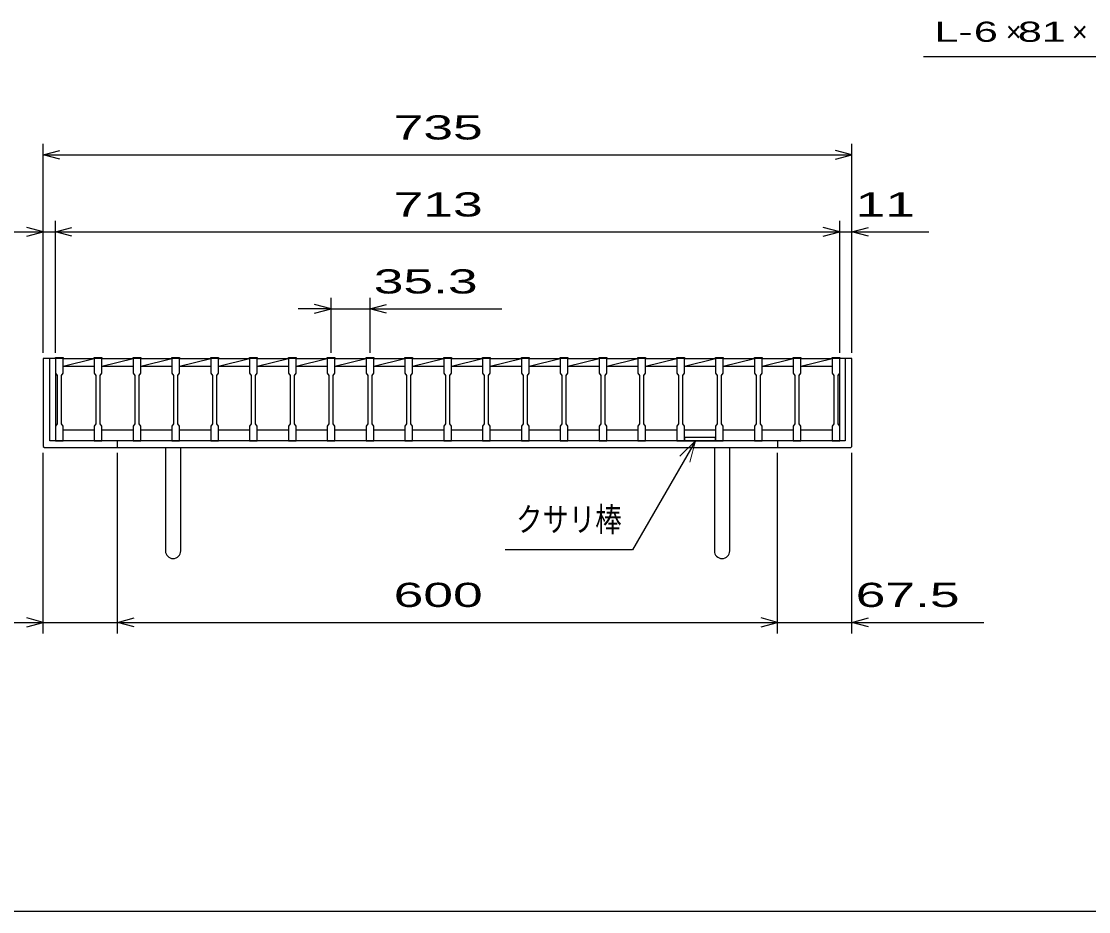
# Model space of a CAD drawing. Units: millimetres, scale not verified. Extents: x -1820 to 1731, y -1282 to 1054.
# Drawn here: x -1309 to -339, y -1146 to -337 of the extents above; entities that cross this region are included whole.
import ezdxf
from ezdxf.enums import TextEntityAlignment as Align

# ---------------------------------------------------------------- set-up
doc = ezdxf.new("R2010")
doc.units = ezdxf.units.MM
doc.header["$LTSCALE"] = 10
for name, color, linetype, lineweight in [('0_2', 150, 'Continuous', 25), ('16', 3, 'Continuous', 25), ('19', 6, 'Continuous', 25), ('22', 4, 'Continuous', 25)]:
    doc.layers.add(name, color=color, linetype=linetype, lineweight=lineweight)
doc.styles.add('ベクトル', font='')
doc.styles.get('ベクトル').set_extended_font_data('ベクトル')

msp = doc.modelspace()

# ---------------------------------------------------------------- linework, layer by layer
at = {"layer": '0_2'}
msp.add_line((1731, -1146.5), (-1729, -1146.5), dxfattribs=at)
at = {"layer": '16'}
for p, q in [((-1278, -643.5), (-1278, -642.8)), ((-1278, -642.8), (-1271, -642.8)), ((-1278, -643.5), (-1278, -657)), ((-1271, -643.5), (-1278, -643.5)), ((-1278, -643.5), (-1278, -708.5)), ((-1271, -642.8), (-1271, -643.5)), ((-1271, -657), (-1271, -643.5)), ((-1271, -643.5), (-1242.7, -643.5)), ((-1271, -650.5), (-1242.7, -643.5)), ((-1242.7, -643.5), (-1242.7, -642.8)), ((-1242.7, -642.8), (-1235.7, -642.8)), ((-1242.7, -643.5), (-1242.7, -657)), ((-1235.7, -643.5), (-1242.7, -643.5)), ((-1235.7, -642.8), (-1235.7, -643.5)), ((-1235.7, -657), (-1235.7, -643.5)), ((-1235.7, -643.5), (-1207.4, -643.5)), ((-1235.7, -650.5), (-1207.4, -643.5)), ((-1207.4, -643.5), (-1207.4, -642.8)), ((-1207.4, -642.8), (-1200.4, -642.8)), ((-1207.4, -643.5), (-1207.4, -657)), ((-1200.4, -643.5), (-1207.4, -643.5)), ((-1200.4, -642.8), (-1200.4, -643.5)), ((-1200.4, -657), (-1200.4, -643.5)), ((-1200.4, -643.5), (-1172.1, -643.5)), ((-1200.4, -650.5), (-1172.1, -643.5)), ((-1172.1, -643.5), (-1172.1, -642.8)), ((-1172.1, -642.8), (-1165.1, -642.8)), ((-1172.1, -643.5), (-1172.1, -657)), ((-1165.1, -643.5), (-1172.1, -643.5)), ((-1165.1, -642.8), (-1165.1, -643.5)), ((-1165.1, -657), (-1165.1, -643.5)), ((-1165.1, -643.5), (-1136.8, -643.5)), ((-1165.1, -650.5), (-1136.8, -643.5)), ((-1136.8, -643.5), (-1136.8, -642.8)), ((-1136.8, -642.8), (-1129.8, -642.8)), ((-1136.8, -643.5), (-1136.8, -657)), ((-1129.8, -643.5), (-1136.8, -643.5)), ((-1129.8, -642.8), (-1129.8, -643.5)), ((-1129.8, -657), (-1129.8, -643.5)), ((-1129.8, -643.5), (-1101.5, -643.5)), ((-1129.8, -650.5), (-1101.5, -643.5)), ((-1101.5, -643.5), (-1101.5, -642.8)), ((-1101.5, -642.8), (-1094.5, -642.8)), ((-1101.5, -643.5), (-1101.5, -657)), ((-1094.5, -643.5), (-1101.5, -643.5)), ((-1094.5, -642.8), (-1094.5, -643.5)), ((-1094.5, -657), (-1094.5, -643.5)), ((-1094.5, -643.5), (-1066.2, -643.5)), ((-1094.5, -650.5), (-1066.2, -643.5)), ((-1066.2, -643.5), (-1066.2, -642.8)), ((-1066.2, -642.8), (-1059.2, -642.8)), ((-1066.2, -643.5), (-1066.2, -657)), ((-1059.2, -643.5), (-1066.2, -643.5)), ((-1059.2, -642.8), (-1059.2, -643.5)), ((-1059.2, -657), (-1059.2, -643.5)), ((-1059.2, -643.5), (-1030.9, -643.5)), ((-1059.2, -650.5), (-1030.9, -643.5)), ((-1030.9, -643.5), (-1030.9, -642.8)), ((-1030.9, -642.8), (-1023.9, -642.8)), ((-1030.9, -643.5), (-1030.9, -657)), ((-1023.9, -643.5), (-1030.9, -643.5)), ((-1023.9, -642.8), (-1023.9, -643.5)), ((-1023.9, -657), (-1023.9, -643.5)), ((-1023.9, -643.5), (-995.6, -643.5)), ((-1023.9, -650.5), (-995.6, -643.5)), ((-995.6, -643.5), (-995.6, -642.8)), ((-995.6, -642.8), (-988.6, -642.8)), ((-995.6, -643.5), (-995.6, -657)), ((-988.6, -643.5), (-995.6, -643.5)), ((-988.6, -642.8), (-988.6, -643.5)), ((-988.6, -657), (-988.6, -643.5)), ((-988.6, -643.5), (-960.3, -643.5)), ((-988.6, -650.5), (-960.3, -643.5)), ((-960.3, -643.5), (-960.3, -642.8)), ((-960.3, -642.8), (-953.3, -642.8)), ((-960.3, -643.5), (-960.3, -657)), ((-953.3, -643.5), (-960.3, -643.5)), ((-953.3, -642.8), (-953.3, -643.5)), ((-953.3, -657), (-953.3, -643.5)), ((-953.3, -643.5), (-925, -643.5)), ((-953.3, -650.5), (-925, -643.5)), ((-925, -643.5), (-925, -642.8)), ((-925, -642.8), (-918, -642.8)), ((-925, -643.5), (-925, -657)), ((-918, -643.5), (-925, -643.5)), ((-918, -642.8), (-918, -643.5)), ((-918, -657), (-918, -643.5)), ((-918, -643.5), (-889.7, -643.5)), ((-918, -650.5), (-889.7, -643.5)), ((-889.7, -643.5), (-889.7, -642.8)), ((-889.7, -642.8), (-882.7, -642.8)), ((-889.7, -643.5), (-889.7, -657)), ((-882.7, -643.5), (-889.7, -643.5)), ((-882.7, -642.8), (-882.7, -643.5)), ((-882.7, -657), (-882.7, -643.5)), ((-882.7, -643.5), (-854.4, -643.5)), ((-882.7, -650.5), (-854.4, -643.5)), ((-854.4, -643.5), (-854.4, -642.8)), ((-854.4, -642.8), (-847.4, -642.8)), ((-854.4, -643.5), (-854.4, -657)), ((-847.4, -643.5), (-854.4, -643.5)), ((-847.4, -642.8), (-847.4, -643.5)), ((-847.4, -657), (-847.4, -643.5)), ((-847.4, -643.5), (-819.1, -643.5)), ((-847.4, -650.5), (-819.1, -643.5)), ((-819.1, -643.5), (-819.1, -642.8)), ((-819.1, -642.8), (-812.1, -642.8)), ((-819.1, -643.5), (-819.1, -657)), ((-812.1, -643.5), (-819.1, -643.5)), ((-812.1, -642.8), (-812.1, -643.5)), ((-812.1, -657), (-812.1, -643.5)), ((-812.1, -643.5), (-783.8, -643.5)), ((-812.1, -650.5), (-783.8, -643.5)), ((-783.8, -643.5), (-783.8, -642.8)), ((-783.8, -642.8), (-776.8, -642.8)), ((-783.8, -643.5), (-783.8, -657)), ((-776.8, -643.5), (-783.8, -643.5)), ((-776.8, -642.8), (-776.8, -643.5)), ((-776.8, -657), (-776.8, -643.5)), ((-776.8, -643.5), (-748.5, -643.5)), ((-776.8, -650.5), (-748.5, -643.5)), ((-748.5, -643.5), (-748.5, -642.8)), ((-748.5, -642.8), (-741.5, -642.8)), ((-748.5, -643.5), (-748.5, -657)), ((-741.5, -643.5), (-748.5, -643.5)), ((-741.5, -642.8), (-741.5, -643.5)), ((-741.5, -657), (-741.5, -643.5)), ((-741.5, -643.5), (-713.2, -643.5)), ((-741.5, -650.5), (-713.2, -643.5)), ((-713.2, -643.5), (-713.2, -642.8)), ((-713.2, -642.8), (-706.2, -642.8)), ((-713.2, -643.5), (-713.2, -657)), ((-706.2, -643.5), (-713.2, -643.5)), ((-706.2, -642.8), (-706.2, -643.5)), ((-706.2, -657), (-706.2, -643.5)), ((-706.2, -643.5), (-677.9, -643.5)), ((-706.2, -650.5), (-677.9, -643.5)), ((-677.9, -643.5), (-677.9, -642.8)), ((-677.9, -642.8), (-670.9, -642.8)), ((-677.9, -643.5), (-677.9, -657)), ((-670.9, -643.5), (-677.9, -643.5)), ((-670.9, -642.8), (-670.9, -643.5)), ((-670.9, -657), (-670.9, -643.5)), ((-670.9, -643.5), (-642.6, -643.5)), ((-670.9, -650.5), (-642.6, -643.5)), ((-642.6, -643.5), (-642.6, -642.8)), ((-642.6, -642.8), (-635.6, -642.8)), ((-642.6, -643.5), (-642.6, -657)), ((-635.6, -643.5), (-642.6, -643.5)), ((-635.6, -642.8), (-635.6, -643.5)), ((-635.6, -657), (-635.6, -643.5)), ((-635.6, -643.5), (-607.3, -643.5)), ((-635.6, -650.5), (-607.3, -643.5)), ((-607.3, -643.5), (-607.3, -642.8)), ((-607.3, -642.8), (-600.3, -642.8)), ((-607.3, -643.5), (-607.3, -657)), ((-600.3, -643.5), (-607.3, -643.5)), ((-600.3, -642.8), (-600.3, -643.5)), ((-600.3, -657), (-600.3, -643.5)), ((-600.3, -643.5), (-572, -643.5)), ((-600.3, -650.5), (-572, -643.5)), ((-572, -643.5), (-572, -642.8)), ((-572, -642.8), (-565, -642.8)), ((-572, -643.5), (-572, -657)), ((-565, -643.5), (-572, -643.5)), ((-565, -642.8), (-565, -643.5)), ((-565, -657), (-565, -643.5)), ((-565, -708.5), (-565, -643.5)), ((-1278, -657), (-1276.5, -659)), ((-1276.5, -659), (-1276.5, -703)), ((-1272.5, -659), (-1271, -657)), ((-1272.5, -703), (-1272.5, -659)), ((-1271, -650.5), (-1242.7, -650.5)), ((-1242.7, -657), (-1241.2, -659)), ((-1241.2, -659), (-1241.2, -703)), ((-1237.2, -659), (-1235.7, -657)), ((-1237.2, -703), (-1237.2, -659)), ((-1235.7, -650.5), (-1207.4, -650.5)), ((-1207.4, -657), (-1205.9, -659)), ((-1205.9, -659), (-1205.9, -703)), ((-1201.9, -659), (-1200.4, -657)), ((-1201.9, -703), (-1201.9, -659)), ((-1200.4, -650.5), (-1172.1, -650.5)), ((-1172.1, -657), (-1170.6, -659)), ((-1170.6, -659), (-1170.6, -703)), ((-1166.6, -659), (-1165.1, -657)), ((-1166.6, -703), (-1166.6, -659)), ((-1165.1, -650.5), (-1136.8, -650.5)), ((-1136.8, -657), (-1135.3, -659)), ((-1135.3, -659), (-1135.3, -703)), ((-1131.3, -659), (-1129.8, -657)), ((-1131.3, -703), (-1131.3, -659)), ((-1129.8, -650.5), (-1101.5, -650.5)), ((-1101.5, -657), (-1100, -659)), ((-1100, -659), (-1100, -703)), ((-1096, -659), (-1094.5, -657)), ((-1096, -703), (-1096, -659)), ((-1094.5, -650.5), (-1066.2, -650.5)), ((-1066.2, -657), (-1064.7, -659)), ((-1064.7, -659), (-1064.7, -703)), ((-1060.7, -659), (-1059.2, -657)), ((-1060.7, -703), (-1060.7, -659)), ((-1059.2, -650.5), (-1030.9, -650.5)), ((-1030.9, -657), (-1029.4, -659)), ((-1029.4, -659), (-1029.4, -703)), ((-1025.4, -659), (-1023.9, -657)), ((-1025.4, -703), (-1025.4, -659)), ((-1023.9, -650.5), (-995.6, -650.5)), ((-995.6, -657), (-994.1, -659)), ((-994.1, -659), (-994.1, -703)), ((-990.1, -659), (-988.6, -657)), ((-990.1, -703), (-990.1, -659)), ((-988.6, -650.5), (-960.3, -650.5)), ((-960.3, -657), (-958.8, -659)), ((-958.8, -659), (-958.8, -703)), ((-954.8, -659), (-953.3, -657)), ((-954.8, -703), (-954.8, -659)), ((-953.3, -650.5), (-925, -650.5)), ((-925, -657), (-923.5, -659)), ((-923.5, -659), (-923.5, -703)), ((-919.5, -659), (-918, -657)), ((-919.5, -703), (-919.5, -659)), ((-918, -650.5), (-889.7, -650.5)), ((-889.7, -657), (-888.2, -659)), ((-888.2, -659), (-888.2, -703)), ((-884.2, -659), (-882.7, -657)), ((-884.2, -703), (-884.2, -659)), ((-882.7, -650.5), (-854.4, -650.5)), ((-854.4, -657), (-852.9, -659)), ((-852.9, -659), (-852.9, -703)), ((-848.9, -659), (-847.4, -657)), ((-848.9, -703), (-848.9, -659)), ((-847.4, -650.5), (-819.1, -650.5)), ((-819.1, -657), (-817.6, -659)), ((-817.6, -659), (-817.6, -703)), ((-813.6, -659), (-812.1, -657)), ((-813.6, -703), (-813.6, -659)), ((-812.1, -650.5), (-783.8, -650.5)), ((-783.8, -657), (-782.3, -659)), ((-782.3, -659), (-782.3, -703)), ((-778.3, -659), (-776.8, -657)), ((-778.3, -703), (-778.3, -659)), ((-776.8, -650.5), (-748.5, -650.5)), ((-748.5, -657), (-747, -659)), ((-747, -659), (-747, -703)), ((-743, -659), (-741.5, -657)), ((-743, -703), (-743, -659)), ((-741.5, -650.5), (-713.2, -650.5)), ((-713.2, -657), (-711.7, -659)), ((-711.7, -659), (-711.7, -703)), ((-707.7, -659), (-706.2, -657)), ((-707.7, -703), (-707.7, -659)), ((-706.2, -650.5), (-677.9, -650.5)), ((-677.9, -657), (-676.4, -659)), ((-676.4, -659), (-676.4, -703)), ((-672.4, -659), (-670.9, -657)), ((-672.4, -703), (-672.4, -659)), ((-670.9, -650.5), (-642.6, -650.5)), ((-642.6, -657), (-641.1, -659)), ((-641.1, -659), (-641.1, -703)), ((-637.1, -659), (-635.6, -657)), ((-637.1, -703), (-637.1, -659)), ((-635.6, -650.5), (-607.3, -650.5)), ((-607.3, -657), (-605.8, -659)), ((-605.8, -659), (-605.8, -703)), ((-601.8, -659), (-600.3, -657)), ((-601.8, -703), (-601.8, -659)), ((-600.3, -650.5), (-572, -650.5)), ((-572, -657), (-570.5, -659)), ((-570.5, -659), (-570.5, -703)), ((-566.5, -659), (-565, -657)), ((-566.5, -703), (-566.5, -659)), ((-1276.5, -703), (-1278, -705)), ((-1278, -705), (-1278, -718.5)), ((-1271, -705), (-1272.5, -703)), ((-1271, -718.5), (-1271, -705)), ((-1241.2, -703), (-1242.7, -705)), ((-1242.7, -705), (-1242.7, -718.5)), ((-1235.7, -705), (-1237.2, -703)), ((-1235.7, -718.5), (-1235.7, -705)), ((-1205.9, -703), (-1207.4, -705)), ((-1207.4, -705), (-1207.4, -718.5)), ((-1200.4, -705), (-1201.9, -703)), ((-1200.4, -718.5), (-1200.4, -705)), ((-1170.6, -703), (-1172.1, -705)), ((-1172.1, -705), (-1172.1, -718.5)), ((-1165.1, -705), (-1166.6, -703)), ((-1165.1, -718.5), (-1165.1, -705)), ((-1135.3, -703), (-1136.8, -705)), ((-1136.8, -705), (-1136.8, -718.5)), ((-1129.8, -705), (-1131.3, -703)), ((-1129.8, -718.5), (-1129.8, -705)), ((-1100, -703), (-1101.5, -705)), ((-1101.5, -705), (-1101.5, -718.5)), ((-1094.5, -705), (-1096, -703)), ((-1094.5, -718.5), (-1094.5, -705)), ((-1064.7, -703), (-1066.2, -705)), ((-1066.2, -705), (-1066.2, -718.5)), ((-1059.2, -705), (-1060.7, -703)), ((-1059.2, -718.5), (-1059.2, -705)), ((-1029.4, -703), (-1030.9, -705)), ((-1030.9, -705), (-1030.9, -718.5)), ((-1023.9, -705), (-1025.4, -703)), ((-1023.9, -718.5), (-1023.9, -705)), ((-994.1, -703), (-995.6, -705)), ((-995.6, -705), (-995.6, -718.5)), ((-988.6, -705), (-990.1, -703)), ((-988.6, -718.5), (-988.6, -705)), ((-958.8, -703), (-960.3, -705)), ((-960.3, -705), (-960.3, -718.5)), ((-953.3, -705), (-954.8, -703)), ((-953.3, -718.5), (-953.3, -705)), ((-923.5, -703), (-925, -705)), ((-925, -705), (-925, -718.5)), ((-918, -705), (-919.5, -703)), ((-918, -718.5), (-918, -705)), ((-888.2, -703), (-889.7, -705)), ((-889.7, -705), (-889.7, -718.5)), ((-882.7, -705), (-884.2, -703)), ((-882.7, -718.5), (-882.7, -705)), ((-852.9, -703), (-854.4, -705)), ((-854.4, -705), (-854.4, -718.5)), ((-847.4, -705), (-848.9, -703)), ((-847.4, -718.5), (-847.4, -705)), ((-817.6, -703), (-819.1, -705)), ((-819.1, -705), (-819.1, -718.5)), ((-812.1, -705), (-813.6, -703)), ((-812.1, -718.5), (-812.1, -705)), ((-782.3, -703), (-783.8, -705)), ((-783.8, -705), (-783.8, -718.5)), ((-776.8, -705), (-778.3, -703)), ((-776.8, -718.5), (-776.8, -705)), ((-747, -703), (-748.5, -705)), ((-748.5, -705), (-748.5, -718.5)), ((-741.5, -705), (-743, -703)), ((-741.5, -718.5), (-741.5, -705)), ((-711.7, -703), (-713.2, -705)), ((-713.2, -705), (-713.2, -718.5)), ((-706.2, -705), (-707.7, -703)), ((-706.2, -718.5), (-706.2, -705)), ((-676.4, -703), (-677.9, -705)), ((-677.9, -705), (-677.9, -718.5)), ((-670.9, -705), (-672.4, -703)), ((-670.9, -718.5), (-670.9, -705)), ((-641.1, -703), (-642.6, -705)), ((-642.6, -705), (-642.6, -718.5)), ((-635.6, -705), (-637.1, -703)), ((-635.6, -718.5), (-635.6, -705)), ((-605.8, -703), (-607.3, -705)), ((-607.3, -705), (-607.3, -718.5)), ((-600.3, -705), (-601.8, -703)), ((-600.3, -718.5), (-600.3, -705)), ((-570.5, -703), (-572, -705)), ((-572, -705), (-572, -718.5)), ((-565, -705), (-566.5, -703)), ((-565, -718.5), (-565, -705)), ((-1271, -708.5), (-1242.7, -708.5)), ((-1235.7, -708.5), (-1207.4, -708.5)), ((-1200.4, -708.5), (-1172.1, -708.5)), ((-1165.1, -708.5), (-1136.8, -708.5)), ((-1129.8, -708.5), (-1101.5, -708.5)), ((-1094.5, -708.5), (-1066.2, -708.5)), ((-1059.2, -708.5), (-1030.9, -708.5)), ((-1023.9, -708.5), (-995.6, -708.5)), ((-988.6, -708.5), (-960.3, -708.5)), ((-953.3, -708.5), (-925, -708.5)), ((-918, -708.5), (-889.7, -708.5)), ((-882.7, -708.5), (-854.4, -708.5)), ((-847.4, -708.5), (-819.1, -708.5)), ((-812.1, -708.5), (-783.8, -708.5)), ((-776.8, -708.5), (-748.5, -708.5)), ((-741.5, -708.5), (-713.2, -708.5)), ((-706.2, -708.5), (-677.9, -708.5)), ((-677.9, -715.5), (-706.2, -715.5)), ((-706.2, -715.5), (-706.2, -718.5)), ((-677.9, -718.5), (-677.9, -715.5)), ((-670.9, -708.5), (-642.6, -708.5)), ((-635.6, -708.5), (-607.3, -708.5)), ((-600.3, -708.5), (-572, -708.5)), ((-1278, -718.5), (-1271, -718.5)), ((-1242.7, -718.5), (-1235.7, -718.5)), ((-1207.4, -718.5), (-1200.4, -718.5)), ((-1172.1, -718.5), (-1165.1, -718.5)), ((-1136.8, -718.5), (-1129.8, -718.5)), ((-1101.5, -718.5), (-1094.5, -718.5)), ((-1066.2, -718.5), (-1059.2, -718.5)), ((-1030.9, -718.5), (-1023.9, -718.5)), ((-995.6, -718.5), (-988.6, -718.5)), ((-960.3, -718.5), (-953.3, -718.5)), ((-925, -718.5), (-918, -718.5)), ((-889.7, -718.5), (-882.7, -718.5)), ((-854.4, -718.5), (-847.4, -718.5)), ((-819.1, -718.5), (-812.1, -718.5)), ((-783.8, -718.5), (-776.8, -718.5)), ((-748.5, -718.5), (-741.5, -718.5)), ((-713.2, -718.5), (-706.2, -718.5)), ((-706.2, -718.5), (-677.9, -718.5)), ((-677.9, -718.5), (-670.9, -718.5)), ((-642.6, -718.5), (-635.6, -718.5)), ((-607.3, -718.5), (-600.3, -718.5)), ((-572, -718.5), (-565, -718.5))]:
    msp.add_line(p, q, dxfattribs=at)
at = {"layer": '19'}
for p, q in [((-1278, -643.5), (-1289, -643.5)), ((-1289, -643.5), (-1289, -723.5)), ((-1283, -718.5), (-1283, -643.5)), ((-554, -643.5), (-565, -643.5)), ((-560, -643.5), (-560, -718.5)), ((-554, -723.5), (-554, -643.5)), ((-1289, -723.5), (-1288, -724.5)), ((-1288, -724.5), (-555, -724.5)), ((-560, -718.5), (-1283, -718.5)), ((-1221.5, -724.5), (-1221.5, -718.5)), ((-1178, -724.5), (-1178, -818.5)), ((-1164, -818.5), (-1164, -724.5)), ((-679, -724.5), (-679, -818.5)), ((-665, -818.5), (-665, -724.5)), ((-621.5, -718.5), (-621.5, -724.5)), ((-555, -724.5), (-554, -723.5))]:
    msp.add_line(p, q, dxfattribs=at)
for centre in [(-1171, -818.5), (-672, -818.5)]:
    msp.add_arc(centre, 7, 180, 0, dxfattribs=at)
at = {"layer": '22'}
for p, q in [((-489, -369), (-259, -369)), ((-1289, -638.5), (-1289, -448.5)), ((-1289, -458.5), (-1274, -454.5)), ((-554, -458.5), (-569, -454.5)), ((-554, -638.5), (-554, -448.5)), ((-1274, -462.5), (-1289, -458.5)), ((-1289, -458.5), (-554, -458.5)), ((-569, -462.5), (-554, -458.5)), ((-1289, -638.5), (-1289, -518.5)), ((-1278, -638.5), (-1278, -518.5)), ((-565, -638.5), (-565, -518.5)), ((-554, -638.5), (-554, -518.5)), ((-1359, -528.5), (-1289, -528.5)), ((-1289, -528.5), (-1304, -524.5)), ((-1304, -532.5), (-1289, -528.5)), ((-1289, -528.5), (-1278, -528.5)), ((-1278, -528.5), (-1263, -524.5)), ((-1263, -532.5), (-1278, -528.5)), ((-1278, -528.5), (-565, -528.5)), ((-565, -528.5), (-580, -524.5)), ((-580, -532.5), (-565, -528.5)), ((-565, -528.5), (-554, -528.5)), ((-554, -528.5), (-539, -524.5)), ((-539, -532.5), (-554, -528.5)), ((-554, -528.5), (-484, -528.5)), ((-1027.4, -638.5), (-1027.4, -588.5)), ((-992.1, -588.5), (-992.1, -638.5)), ((-1027.4, -598.5), (-1057.4, -598.5)), ((-1027.4, -598.5), (-1042.4, -594.5)), ((-1042.4, -602.5), (-1027.4, -598.5)), ((-1027.4, -598.5), (-992.1, -598.5)), ((-992.1, -598.5), (-977.1, -594.5)), ((-977.1, -602.5), (-992.1, -598.5)), ((-992.1, -598.5), (-872.1, -598.5)), ((-696.08, -718.37), (-753.3, -817.48)), ((-1289, -893.5), (-1289, -729.5)), ((-1221.5, -893.5), (-1221.5, -729.5)), ((-621.5, -893.5), (-621.5, -729.5)), ((-554, -893.5), (-554, -729.5)), ((-753.3, -817.48), (-869.3, -817.48)), ((-1289, -883.5), (-1304, -879.5)), ((-1221.5, -883.5), (-1206.5, -879.5)), ((-621.5, -883.5), (-636.5, -879.5)), ((-554, -883.5), (-539, -879.5)), ((-1409, -883.5), (-1289, -883.5)), ((-1304, -887.5), (-1289, -883.5)), ((-1289, -883.5), (-1221.5, -883.5)), ((-1206.5, -887.5), (-1221.5, -883.5)), ((-1221.5, -883.5), (-621.5, -883.5)), ((-636.5, -887.5), (-621.5, -883.5)), ((-621.5, -883.5), (-554, -883.5)), ((-539, -887.5), (-554, -883.5)), ((-554, -883.5), (-434, -883.5))]:
    msp.add_line(p, q, dxfattribs=at)
at = {"layer": '22', "lineweight": 13}
for p, q in [((-696.08, -718.37), (-710.23, -732.52)), ((-701.26, -737.69), (-696.08, -718.37))]:
    msp.add_line(p, q, dxfattribs=at)

# ---------------------------------------------------------------- texts
at = {"layer": '22', "color": 2, "style": 'ベクトル'}
for s, height, width, p in [('L-', 18.33, 1.6, (-479, -346.5)), (' 6 ', 18.33, 1.6, (-454, -346.5)), (' 81 ', 18.33, 1.6, (-414, -346.5)), (' 735 ', 21.99, 1.65, (-984, -433.5)), (' 713 ', 21.99, 1.65, (-984, -503.5)), (' 11 ', 21.99, 1.65, (-564, -503.5)), (' 35.3 ', 21.99, 1.65, (-1002.1, -573.5)), (' 600 ', 21.99, 1.65, (-984, -858.5)), (' 67.5 ', 21.99, 1.65, (-564, -858.5))]:
    msp.add_text(s, height=height, dxfattribs=dict(at, width=width)).set_placement(p, align=Align.MIDDLE_LEFT)
for p in [(-414, -346.5), (-354, -346.5)]:
    msp.add_text('×', height=18.33, dxfattribs=at).set_placement(p, align=Align.MIDDLE_LEFT)
at = {"layer": '22', "color": 2, "style": 'ベクトル', "width": 0.8}
msp.add_text('クサリ棒', height=21.99, dxfattribs=at).set_placement((-763.3, -807.48), align=Align.BOTTOM_RIGHT)

doc.saveas('drawing.dxf')
